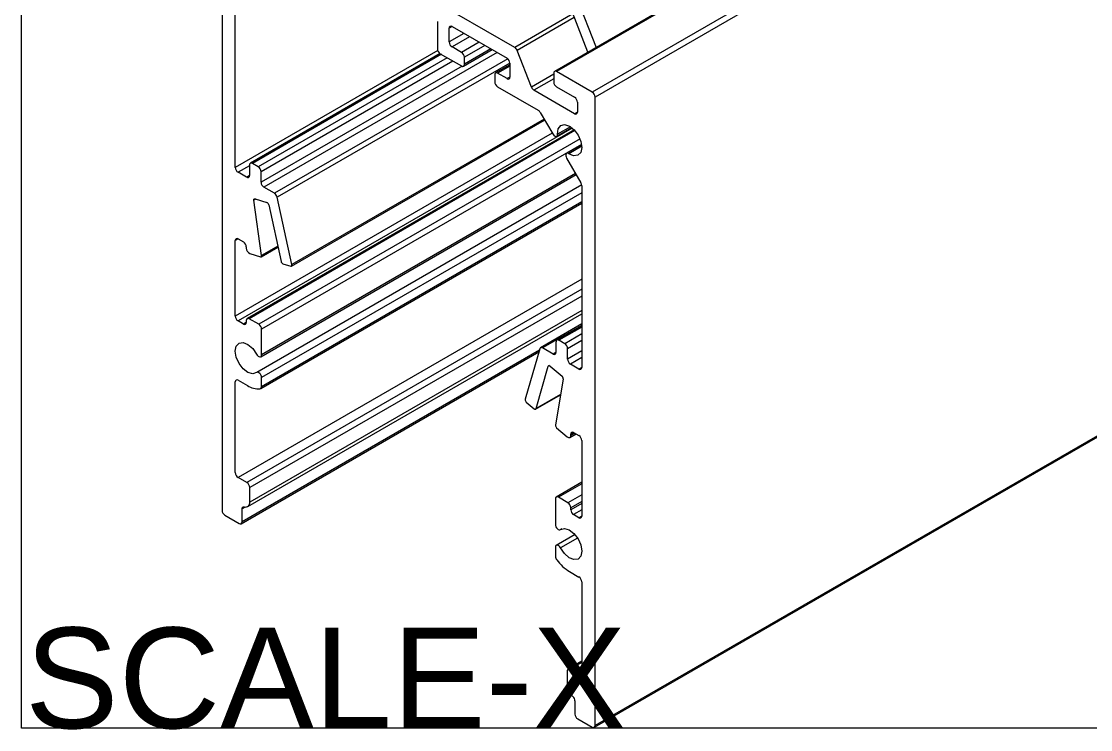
# Model space of a CAD drawing. Extents: x -0.54 to 6.36, y -7.35 to 0.
# Drawn here: x 0 to 3.986, y -7.352 to -4.712 of the extents above; entities that cross this region are included whole.
import ezdxf

# ---------------------------------------------------------------- set-up
doc = ezdxf.new("R2010")
doc.units = 0
doc.header["$LTSCALE"] = 0.5
doc.header["$MEASUREMENT"] = 0
doc.layers.add('Housing', color=150, linetype='CONTINUOUS')
doc.layers.add('Mounting', color=4, linetype='CONTINUOUS')
doc.layers.add('Text-Unprinted', color=131, linetype='CONTINUOUS', plot=False)
doc.styles.add('LSAD_Standard', font='arial.ttf')

msp = doc.modelspace()

# ---------------------------------------------------------------- linework, layer by layer
at = {"layer": 'Housing', "linetype": 'Continuous', "transparency": 16777216}
for p, q in [((3.9785, -3.7485), (1.9877, -4.898)), ((3.986, -3.7492), (1.9952, -4.8986)), ((4.119, -3.826), (2.1282, -4.9754)), ((4.1295, -3.8444), (2.1389, -4.9936)), ((2.0557, -4.6834), (1.839, -4.8085)), ((2.061, -4.6971), (1.8482, -4.8199)), ((4.1264, -6.1947), (2.1355, -7.3439)), ((4.1295, -6.1878), (2.1387, -7.3372))]:
    msp.add_line(p, q, dxfattribs=at)
at = {"layer": 'Housing', "transparency": 16777216}
for p, q in [((0.7479, -4.1909), (0.7479, -6.5343)), ((0.7974, -5.2559), (0.7974, -4.5786)), ((1.839, -4.8085), (1.464, -4.592)), ((1.5509, -4.7116), (1.5509, -4.8136)), ((1.6054, -4.7308), (1.5948, -4.7369)), ((1.5948, -4.7883), (1.5948, -4.7369)), ((1.6054, -4.7308), (1.8104, -4.8491)), ((1.6499, -4.7565), (1.5948, -4.7883)), ((1.6711, -4.7687), (1.6054, -4.8067)), ((1.5522, -4.8202), (0.7974, -5.2559)), ((1.6407, -4.8271), (1.6054, -4.8067)), ((1.7065, -4.7891), (1.6407, -4.8271)), ((1.6482, -4.8785), (1.7547, -4.817)), ((1.7277, -4.8014), (1.6513, -4.8455)), ((1.7503, -4.8145), (1.6513, -4.8716)), ((1.9013, -4.9567), (1.8482, -4.8199)), ((1.5613, -4.8319), (0.8536, -5.2404)), ((1.5657, -4.8344), (0.8611, -5.2412)), ((1.5876, -4.8471), (0.883, -5.2538)), ((1.6088, -4.8593), (0.8936, -5.2722)), ((1.7736, -4.8279), (0.9042, -5.3298)), ((1.8129, -4.8509), (0.9438, -5.3526)), ((1.5615, -4.832), (1.6407, -4.8777)), ((1.6513, -4.8716), (1.6513, -4.8455)), ((1.643, -4.8788), (0.8936, -5.3114)), ((1.821, -4.8669), (0.954, -5.3674)), ((1.821, -4.8731), (1.7676, -4.9039)), ((1.821, -4.8781), (1.7751, -4.9047)), ((1.821, -4.8675), (1.821, -4.919)), ((2.1281, -4.9753), (1.9951, -4.8986)), ((1.7645, -4.9108), (1.7645, -4.9369)), ((1.8104, -4.9251), (1.7751, -4.9047)), ((1.821, -4.919), (1.8104, -4.9251)), ((1.9845, -4.9086), (1.9013, -4.9567)), ((1.9845, -4.9254), (1.9104, -4.9681)), ((1.9845, -4.9047), (1.9845, -4.9374)), ((1.7751, -4.9553), (1.9267, -5.0428)), ((2.0623, -5.0558), (1.9104, -4.9681)), ((1.9951, -4.9558), (2.0623, -4.9945)), ((2.0729, -5.0129), (2.0729, -5.0497)), ((2.1387, -7.3372), (2.1387, -4.9937)), ((1.9342, -5.0507), (1.9807, -5.1313)), ((2.0729, -5.0497), (2.0623, -5.0558)), ((1.0071, -5.624), (1.9507, -5.0793)), ((1.9486, -5.0757), (1.0085, -5.6184)), ((1.9788, -5.1281), (0.7974, -5.8101)), ((2.0538, -5.1093), (0.808, -5.8285)), ((2.0607, -5.1157), (0.8416, -5.8195)), ((2.0637, -5.119), (0.8491, -5.8202)), ((1.9957, -5.14), (2.0517, -5.1076)), ((2.0471, -5.1043), (1.9988, -5.1322)), ((2.0825, -5.1495), (0.8849, -5.8409)), ((2.0884, -5.1706), (0.8955, -5.8593)), ((2.0885, -5.1713), (2.0325, -5.2037)), ((2.0891, -5.177), (2.0407, -5.2049)), ((2.0325, -5.221), (2.0861, -5.3138)), ((0.8505, -5.2497), (0.808, -5.2742)), ((0.8505, -5.2473), (0.8505, -5.2865)), ((0.883, -5.2538), (0.8611, -5.2412)), ((0.8398, -5.2926), (0.808, -5.2742)), ((0.8505, -5.2865), (0.8398, -5.2926)), ((0.8924, -5.9618), (2.0683, -5.283)), ((0.8936, -5.3114), (0.8936, -5.2722)), ((2.0661, -5.2792), (0.8955, -5.9549)), ((2.0888, -5.321), (0.8774, -6.0204)), ((0.9438, -5.3526), (0.9042, -5.3298)), ((2.0892, -5.3243), (2.0892, -6.0016)), ((0.8737, -5.3741), (0.8666, -5.3782)), ((0.8954, -5.584), (0.8666, -5.3782)), ((0.8709, -5.3732), (0.9154, -5.387)), ((2.0892, -5.3504), (0.8955, -6.0395)), ((1.0085, -5.6184), (0.954, -5.3674)), ((0.8924, -6.0805), (2.0892, -5.3896)), ((2.0892, -5.3845), (0.8955, -6.0736)), ((0.9222, -5.3955), (0.968, -5.6065)), ((0.808, -5.5223), (0.7974, -5.5284)), ((0.7974, -5.8101), (0.7974, -5.5284)), ((0.808, -5.5223), (0.8279, -5.5337)), ((0.8385, -5.5521), (0.8385, -5.5572)), ((0.8515, -5.5767), (0.8912, -5.589)), ((0.8939, -5.5888), (0.9563, -5.5528)), ((0.9556, -5.5493), (0.8954, -5.584)), ((0.9747, -5.615), (1.0044, -5.6242)), ((2.0892, -5.6727), (0.808, -6.4123)), ((2.0892, -5.7104), (0.8407, -6.4311)), ((2.0892, -5.7357), (0.852, -6.4499)), ((0.8437, -6.5204), (2.0892, -5.8014)), ((2.0892, -5.7899), (0.852, -6.504)), ((0.8279, -5.8399), (0.808, -5.8285)), ((0.8385, -5.8338), (0.8279, -5.8399)), ((0.8385, -5.8264), (0.8385, -5.8338)), ((0.8849, -5.8409), (0.8491, -5.8202)), ((0.8955, -5.9549), (0.8955, -5.8593)), ((2.0892, -5.8397), (1.9353, -5.9286)), ((2.0892, -5.8448), (1.9428, -5.9293)), ((2.0892, -5.8463), (1.9961, -5.9)), ((2.0892, -5.8513), (2.0036, -5.9007)), ((2.0892, -5.8767), (2.0255, -5.9134)), ((1.9309, -5.9379), (0.8229, -6.5776)), ((1.9326, -5.9323), (1.8781, -6.1204)), ((1.9824, -5.9522), (1.9428, -5.9293)), ((1.993, -5.9069), (1.993, -5.9461)), ((2.0255, -5.9134), (2.0036, -5.9007)), ((2.0892, -5.9011), (2.0361, -5.9318)), ((2.0361, -5.971), (2.0361, -5.9318)), ((0.8198, -6.5845), (1.9292, -5.944)), ((1.993, -5.9461), (1.9824, -5.9522)), ((2.0892, -5.9403), (2.0361, -5.971)), ((2.0892, -5.9648), (2.0467, -5.9893)), ((1.9186, -6.1553), (1.9644, -5.9972)), ((1.9683, -5.9949), (1.9644, -5.9972)), ((1.9711, -5.9965), (2.0157, -6.0341)), ((2.0786, -6.0077), (2.0467, -5.9893)), ((2.0892, -6.0016), (2.0786, -6.0077)), ((0.7974, -6.3939), (0.7974, -6.0557)), ((0.808, -6.0496), (0.8427, -6.0696)), ((0.8955, -6.0736), (0.8955, -6.0395)), ((2.02, -6.0441), (1.9911, -6.2165)), ((1.8822, -6.1309), (1.9119, -6.156)), ((1.9172, -6.1573), (2.01, -6.1037)), ((2.0102, -6.1024), (1.9186, -6.1553)), ((1.9954, -6.2265), (2.0351, -6.26)), ((2.045, -6.2624), (2.0676, -6.2494)), ((2.0587, -6.2443), (2.0481, -6.2504)), ((2.0632, -6.2469), (2.0481, -6.2556)), ((2.0481, -6.2556), (2.0481, -6.2504)), ((2.0587, -6.2443), (2.0786, -6.2558)), ((2.0892, -6.2741), (2.0892, -6.5558)), ((0.8407, -6.4311), (0.808, -6.4123)), ((0.852, -6.504), (0.852, -6.4499)), ((2.0892, -6.4301), (1.9942, -6.4849)), ((2.0892, -6.4352), (2.0017, -6.4856)), ((1.9911, -6.4918), (1.9911, -6.5874)), ((2.0375, -6.5063), (2.0017, -6.4856)), ((2.0892, -6.4765), (2.0375, -6.5063)), ((0.8343, -6.5222), (0.8229, -6.5288)), ((0.8229, -6.5776), (0.8229, -6.5288)), ((2.0892, -6.501), (2.0481, -6.5247)), ((2.0892, -6.5085), (2.0481, -6.5322)), ((2.0481, -6.5322), (2.0481, -6.5247)), ((2.0892, -6.533), (2.0587, -6.5505)), ((0.7585, -6.5527), (0.8123, -6.5837)), ((2.0786, -6.562), (2.0587, -6.5505)), ((2.0892, -6.5558), (2.0786, -6.562)), ((2.0092, -6.6065), (2.0145, -6.6035)), ((2.0143, -6.6036), (2.0097, -6.6062)), ((2.0639, -6.6249), (1.9942, -6.6651)), ((2.0736, -6.6378), (2.0097, -6.6747)), ((1.9911, -6.672), (1.9911, -6.7061)), ((2.0439, -6.7631), (2.0786, -6.7831)), ((2.0892, -6.8014), (2.0892, -7.1396)), ((2.0346, -7.1326), (2.0346, -7.1867)), ((2.0892, -7.0968), (2.038, -7.1263)), ((2.0892, -7.1019), (2.0459, -7.1268)), ((2.0786, -7.1457), (2.0459, -7.1268)), ((2.0892, -7.0968), (2.0892, -7.0968)), ((2.0892, -7.1019), (2.0892, -7.1019)), ((2.0892, -7.1396), (2.0786, -7.1457)), ((2.0637, -7.2451), (2.0637, -7.2939)), ((2.0743, -7.3123), (2.1281, -7.3433))]:
    msp.add_line(p, q, dxfattribs=at)
at = {"layer": 'Housing', "transparency": 16777216, "flags": 128}
for points in [[(1.9988, -5.1322), (2.0012, -5.1128), (2.0104, -5.1001), (2.0251, -5.0962), (2.0428, -5.1017), (2.0607, -5.1158), (2.0759, -5.1361), (2.0859, -5.1594), (2.0892, -5.1819), (2.0851, -5.2), (2.0744, -5.2108), (2.0587, -5.2125), (2.0407, -5.2049)], [(1.9807, -5.1313), (1.9833, -5.135), (1.9863, -5.1379), (1.9895, -5.1399), (1.9926, -5.1407), (1.9953, -5.1402), (1.9973, -5.1385), (1.9985, -5.1358), (1.9988, -5.1322)], [(2.0407, -5.2049), (2.0375, -5.2033), (2.0345, -5.203), (2.0321, -5.2039), (2.0303, -5.206), (2.0294, -5.209), (2.0295, -5.2128), (2.0306, -5.2169), (2.0325, -5.221)], [(0.8666, -5.3782), (0.8665, -5.3769), (0.8666, -5.3758), (0.8669, -5.3748), (0.8674, -5.374), (0.8681, -5.3734), (0.8689, -5.3731), (0.8699, -5.373), (0.8709, -5.3732)], [(0.8912, -5.589), (0.8922, -5.5892), (0.8931, -5.5891), (0.8939, -5.5888), (0.8946, -5.5882), (0.8951, -5.5874), (0.8954, -5.5864), (0.8955, -5.5853), (0.8954, -5.584)], [(1.0044, -5.6242), (1.0055, -5.6244), (1.0064, -5.6243), (1.0073, -5.6239), (1.008, -5.6232), (1.0084, -5.6223), (1.0087, -5.6211), (1.0087, -5.6198), (1.0085, -5.6184)], [(0.8769, -6.0207), (0.8624, -6.0251), (0.8448, -6.0202), (0.8268, -6.0065), (0.8114, -5.9865), (0.8011, -5.9633), (0.7974, -5.9406), (0.8011, -5.9221), (0.8114, -5.9109), (0.8268, -5.9086), (0.8448, -5.9158), (0.8624, -5.9311), (0.8769, -5.9522)], [(1.9428, -5.9293), (1.9411, -5.9285), (1.9394, -5.928), (1.9378, -5.9279), (1.9364, -5.9281), (1.9351, -5.9287), (1.934, -5.9296), (1.9332, -5.9308), (1.9326, -5.9323)], [(0.8769, -5.9522), (0.8793, -5.956), (0.8823, -5.9592), (0.8854, -5.9614), (0.8886, -5.9624), (0.8914, -5.9622), (0.8936, -5.9608), (0.895, -5.9583), (0.8955, -5.9549)], [(1.9644, -5.9972), (1.9648, -5.9962), (1.9654, -5.9955), (1.9661, -5.995), (1.967, -5.9948), (1.968, -5.9949), (1.969, -5.9952), (1.9701, -5.9957), (1.9711, -5.9965)], [(0.8955, -6.0395), (0.895, -6.0355), (0.8936, -6.0314), (0.8914, -6.0274), (0.8886, -6.024), (0.8854, -6.0215), (0.8823, -6.02), (0.8793, -6.0197), (0.8769, -6.0207)], [(1.9119, -6.156), (1.9129, -6.1568), (1.914, -6.1573), (1.9151, -6.1576), (1.916, -6.1576), (1.9169, -6.1574), (1.9176, -6.1569), (1.9182, -6.1562), (1.9186, -6.1553)], [(2.0351, -6.26), (2.0375, -6.2617), (2.0399, -6.2627), (2.0421, -6.2631), (2.0441, -6.2628), (2.0458, -6.2619), (2.0471, -6.2603), (2.0479, -6.2581), (2.0481, -6.2556)], [(0.8229, -6.5288), (0.823, -6.5269), (0.8234, -6.5252), (0.8241, -6.5238), (0.8251, -6.5226), (0.8262, -6.5218), (0.8276, -6.5214), (0.8291, -6.5213), (0.8308, -6.5215)], [(1.9911, -6.5874), (1.9916, -6.5914), (1.993, -6.5955), (1.9952, -6.5995), (1.998, -6.6029), (2.0011, -6.6054), (2.0043, -6.6069), (2.0073, -6.6072), (2.0097, -6.6062)], [(2.0097, -6.6062), (2.0242, -6.6018), (2.0418, -6.6067), (2.0597, -6.6204), (2.0751, -6.6404), (2.0855, -6.6636), (2.0892, -6.6863), (2.0855, -6.7048), (2.0751, -6.716), (2.0597, -6.7183), (2.0418, -6.7111), (2.0242, -6.6958), (2.0097, -6.6747)], [(2.0097, -6.6747), (2.0073, -6.6709), (2.0043, -6.6677), (2.0011, -6.6655), (1.998, -6.6645), (1.9952, -6.6647), (1.993, -6.6661), (1.9916, -6.6686), (1.9911, -6.672)]]:
    msp.add_lwpolyline(points, dxfattribs=at)
at = {"layer": 'Housing', "transparency": 16777216}
for centre, radius, start, end in [((1.6012, -4.7358), 0.00655, 50.7977, 189.213), ((1.5739, -4.8126), 0.0231, 182.6062, 237.3938), ((1.6178, -4.7873), 0.0231, 182.606, 237.3942), ((1.8266, -4.8279), 0.023, 20.2267, 57.3624), ((1.6283, -4.8465), 0.0231, 2.6062, 57.3938), ((1.798, -4.8686), 0.0231, 2.606, 57.394), ((1.6449, -4.8727), 0.00655, 230.798, 9.2127), ((1.991, -4.9037), 0.00655, 50.798, 189.2127), ((1.7709, -4.9097), 0.00655, 50.798, 189.2127), ((1.7875, -4.9359), 0.0231, 182.6062, 237.3938), ((1.8146, -4.92), 0.00655, 230.7973, 9.213), ((2.0075, -4.9363), 0.0231, 182.606, 237.394), ((1.9229, -4.9487), 0.023, 200.2278, 237.3614), ((2.1156, -4.9948), 0.0231, 2.6062, 57.3938), ((2.0499, -5.014), 0.0231, 2.6045, 57.3955), ((1.9152, -5.0612), 0.0216, 28.8556, 58.0455), ((2.0664, -5.0507), 0.00655, 230.7949, 9.2159), ((0.8205, -5.2548), 0.0231, 182.606, 237.394), ((0.8569, -5.2462), 0.00655, 50.7964, 189.2143), ((0.8706, -5.2732), 0.0231, 2.6061, 57.3939), ((0.844, -5.2875), 0.00655, 230.7976, 9.213), ((0.9166, -5.3103), 0.0231, 182.6048, 237.3952), ((2.0675, -5.325), 0.0216, 1.9552, 31.1437), ((0.931, -5.3724), 0.0235, 12.2094, 57.069), ((0.9107, -5.3977), 0.0116, 10.9247, 66.0613), ((0.8039, -5.5274), 0.00655, 50.7975, 189.213), ((0.8154, -5.5532), 0.0231, 2.606, 57.3941), ((0.8604, -5.5566), 0.022, 181.59, 245.9373), ((0.9794, -5.6043), 0.0116, 190.9249, 246.061), ((0.8205, -5.8091), 0.0231, 182.606, 237.394), ((0.8449, -5.8253), 0.00655, 50.7964, 189.2163), ((0.832, -5.8349), 0.00655, 230.7977, 9.213), ((0.8724, -5.8603), 0.0231, 2.6051, 57.3949), ((1.9995, -5.9058), 0.00655, 50.7949, 189.2157), ((2.0131, -5.9328), 0.0231, 2.6061, 57.3939), ((1.9865, -5.9471), 0.00655, 230.7976, 9.213), ((2.0592, -5.9699), 0.0231, 182.6045, 237.3955), ((2.0827, -6.0026), 0.00655, 230.7948, 9.2158), ((0.8039, -6.0547), 0.00655, 50.7973, 189.213), ((2.0081, -6.0433), 0.0119, 356.1757, 50.4254), ((0.8831, -6.0069), 0.0746, 237.1911, 275.7637), ((0.8888, -6.0746), 0.00671, 284.8997, 8.7075), ((1.8894, -6.122), 0.0115, 171.8195, 231.1946), ((2.003, -6.2173), 0.0119, 176.1761, 230.4235), ((2.0546, -6.2494), 0.00655, 50.7975, 189.213), ((2.0661, -6.2752), 0.0231, 2.6045, 57.3956), ((0.8205, -6.3928), 0.0231, 182.6061, 237.3946), ((0.8257, -6.453), 0.0265, 6.6172, 55.5181), ((1.9976, -6.4907), 0.00655, 50.7975, 189.2132), ((0.771, -6.5333), 0.0231, 182.6058, 237.3942), ((0.8355, -6.5057), 0.0166, 253.2183, 5.6773), ((2.0251, -6.5257), 0.0231, 2.6059, 57.3941), ((2.0712, -6.5311), 0.0231, 182.606, 237.394), ((2.0827, -6.5569), 0.00655, 230.7949, 9.2159), ((0.8164, -6.5786), 0.00655, 230.7973, 9.2134), ((2.0139, -6.7051), 0.0229, 182.5466, 218.3367), ((2.1307, -6.62), 0.1673, 216.3905, 238.7499), ((2.0661, -6.8025), 0.0231, 2.6045, 57.3957), ((2.0416, -7.1325), 0.00709, 53.3753, 180.2364), ((2.0827, -7.1406), 0.00655, 230.7943, 9.2145), ((2.0988, -7.1806), 0.0645, 185.4243, 228.2289), ((2.0402, -7.2463), 0.0235, 2.9357, 48.4654), ((2.0867, -7.2929), 0.0231, 182.6043, 237.3957), ((2.1322, -7.3382), 0.00655, 230.7973, 9.2134)]:
    msp.add_arc(centre, radius, start, end, dxfattribs=at)
at = {"layer": 'Mounting', "linetype": 'Continuous', "lineweight": 25, "transparency": 16777216}
for p, q in [((2.0284, -4.6131), (2.1106, -4.8249)), ((2.065, -4.6099), (2.1422, -4.8087)), ((2.1106, -4.8249), (2.1147, -4.8246))]:
    msp.add_line(p, q, dxfattribs=at)
msp.add_arc((2.2082, -4.789), 0.1041, 200.2271, 201.1927, dxfattribs=at)
at = {"layer": 'Text-Unprinted', "ltscale": 0.5, "transparency": 16777216}
msp.add_lwpolyline([(0, 0), (5.2196, 0), (5.2196, -7.3468), (0, -7.3468)], close=True, dxfattribs=at)

# ---------------------------------------------------------------- texts
at = {"layer": 'Text-Unprinted', "ltscale": 0.5, "transparency": 16777216, "style": 'LSAD_Standard'}
msp.add_attdef('SCALE-X', (0.0132, -7.3468), 'XEffectiveScaleFactor', height=0.375, dxfattribs=at)

doc.saveas('drawing.dxf')
